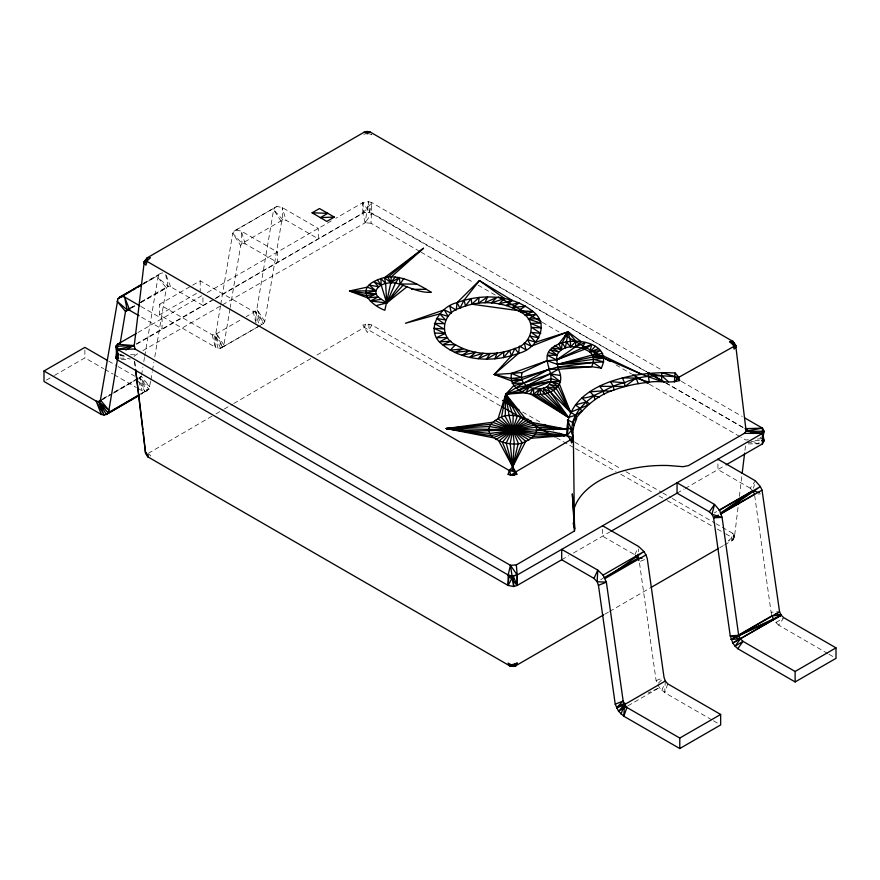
<?xml version="1.0" encoding="UTF-8"?>
<svg xmlns="http://www.w3.org/2000/svg" width="880" height="880" viewBox="0 0 880 880"><rect width="100%" height="100%" fill="white"/><g stroke="black" fill="none" stroke-linecap="round" stroke-linejoin="round"><path stroke-width="0.66" stroke-dasharray="4.4 3.3" d="M500.39 405.922L368.863 330.143L368.995 324.192L362.813 325.017L367.334 332.508L371.866 325.017L501.281 399.729M638.374 551.672L638.517 549.087M665.324 681.01L664.697 692.637L712.316 720.137M419.793 251.427L371.008 223.212L371.877 202.664L368.346 201.619L362.802 202.664L335.863 218.273M222.497 304.821L365.145 222.772L368.346 201.619L369.534 212.278L646.382 371.811M724.526 544.951L732.809 540.155L734.448 537.097L738.221 505.923M739.376 496.43L741.994 474.749M744.953 450.34L745.613 444.917M141.537 375.078L142.912 366.96M143.814 361.548L144.496 357.478M144.727 356.125L157.927 277.629L158.829 275.088L160.512 273.449L162.789 272.888M150.678 381.271L148.863 389.224L141.35 394.229M150.909 379.918L152.273 371.8M152.504 370.436L153.868 362.318M154.781 356.906L166.386 287.881L168.036 286.264L170.676 286.814L202.95 305.437L202.95 296.351M220.506 305.855L215.963 332.75L214.676 334.84L215.303 347.182L218.075 348.282L220.583 348.282L222.596 347.171L223.894 345.059L230.021 308.759M220.726 304.513L232.749 233.255L234.058 231.143L276.936 206.437L282.216 207.526L318.296 228.459L318.296 238.843L286.022 220.22L282.843 219.879L241.978 243.474L240.68 245.564L230.252 307.406M212.201 334.84L215.303 347.182L159.346 314.886L159.346 304.392L212.201 334.84L214.676 334.84L220.583 348.282L263.461 323.576L264.77 321.464L281.556 221.969L282.843 219.879L282.216 207.526L286.022 220.22M215.072 298.782L363.671 212.729L369.534 212.278L371.877 202.664L662.409 370.403M753.478 488.235L754.446 484.539M734.448 537.097L732.798 533.39L731.654 537.196L731.83 540.309L732.809 540.155L732.798 538.626L734.448 537.097L734.448 535.183L728.266 540.892L732.809 540.155L734.448 535.183L732.798 533.39L716.177 523.798M667.799 683.881L664.697 692.637L659.417 687.632L656.106 680.581L639.32 561.715M661.925 690.536L664.048 684.585M365.684 324.192L364.309 327.404L314.479 356.455M634.843 554.796L638.11 547.69M276.936 206.437L274.934 207.548L273.625 209.66L256.839 309.155L255.541 311.234L246.202 316.635M371.008 223.212L365.145 222.772L371.877 213.147L646.932 371.954M751.96 489.863L750.189 488.202L755.403 480.843M827.805 653.598L778.635 625.108L783.112 618.805M778.635 625.108L775.962 622.567L778.217 619.432M215.952 297.935L362.802 213.147L371.877 202.664M658.35 683.243L662.145 679.371M134.057 356.4L138.105 353.375M775.962 622.567L783.849 617.749M102.333 399.542L111.782 393.943M112.959 393.239L137.775 378.532M138.952 377.828L141.317 376.431L149.776 386.683L139.656 378.048L136.158 380.072M140.591 394.13L148.863 389.224L139.656 378.048L141.317 376.431L136.642 379.126M148.346 453.299L214.797 414.557M215.985 413.864L223.113 409.717M224.29 409.024L232.595 404.184M233.783 403.491L313.291 357.148M234.058 231.143L274.934 207.548M331.177 220.99L206.492 293.007M136.609 344.223L213.884 299.475M604.879 614.174L608.432 612.117M609.62 611.435L649.891 588.126M719.785 547.69L723.338 545.633M142.989 283.569L160.512 273.449M142.483 284.526L158.829 275.088L143.385 283.734M129.503 308.517L135.344 305.14M141.174 301.774L168.036 286.264L165.462 273.438L170.676 286.814M131.351 308.099L134.849 306.075M140.69 302.709L166.386 287.881L157.927 277.629L168.036 286.264M159.346 304.392L200.222 280.797L253.066 311.245L255.541 311.234L263.461 323.576L220.583 348.282M46.332 380.127L53.339 376.079M54.505 375.408L84.876 357.885L103.598 368.654M159.346 314.886L197.89 292.633M201.773 295.735L137.478 332.794M136.312 343.915L211.222 300.663M102.773 398.684L109.78 394.636M114.455 391.941L135.476 379.808M101.123 400.29L134.992 380.743M218.075 348.282L214.676 334.84L241.538 319.33M140.69 393.943L148.863 389.224M561.704 559.768L568.711 555.72M573.386 553.025L609.675 532.07M677.05 493.163L684.057 489.126M685.234 488.444L724.955 465.509M714.296 512.952L716.639 511.599M600.655 579.711L602.998 578.358M627.88 705.837L659.417 687.632L648.384 692.824M142.857 350.636L221.309 305.503M130.735 307.857L135.487 305.195M140.239 302.533L166.386 287.881M640.453 561.264L646.118 559.009M656.106 680.581L661.771 678.337M363.77 134.409L365.684 133.683L371.866 134.772L368.995 133.683M365.145 222.772L362.802 213.147L366.333 212.113L371.877 213.147M121.418 359.667L130.383 358.93M748.33 439.78L745.767 439.989L741.015 437.239M757.306 439.054L761.145 438.735M758.12 494.021L760.529 493.878M754.677 495.583L771.1 612.216L778.349 611.798M236.06 230.032L241.34 231.121L277.42 252.054L277.42 262.438L245.157 243.815L241.978 243.474L232.749 233.255L240.68 245.564M117.568 354.728L121.462 354.728M130.537 354.739L135.718 354.739M748.165 443.872L758.538 443.872M119.724 358.083L128.953 358.424M754.996 440.33L760.276 440.528M120.109 354.992L123.915 355.377M747.208 442.343L758.626 443.487M137.544 388.179L142.23 390.874L144.903 391.424L147.191 390.863L139.656 378.048L144.903 391.424L137.016 377.498M750.893 441.188L759.869 443.278M120.131 355.333L126.544 356.829M371.866 325.017L368.995 324.192L364.309 327.404L368.863 330.143M556.424 437.734L574.299 447.876M575.487 448.558L616.022 471.559M620.785 474.265L654.17 493.218M658.933 495.924L666.083 499.983M667.282 500.654L712.58 526.372M717.343 529.078L724.493 533.137M725.692 533.819L731.654 537.196L732.809 540.155M104.775 369.325L112.97 374.033M114.136 374.715L136.378 387.508M681.461 381.403L742.192 416.46M665.984 382.954L743.38 427.636M760.045 437.261L762.432 438.636M665.39 382.767L744.997 428.648M750.189 488.202L717.926 469.568L717.926 459.184M522.654 412.071L540.463 422.345M574.893 442.222L621.192 468.963M625.944 471.702L661.562 492.261M662.75 492.954L671.066 497.75M672.254 498.432L714.989 523.116M633.688 554.125L602.58 536.162L602.58 528.374M140.987 306.493L162.074 318.659L162.074 329.032L140.173 316.393M108.57 361.075L116.875 365.871M118.052 366.553L134.651 376.134M713.504 720.819L718.267 723.569M420.981 252.12L473.33 282.403M478.082 285.153L497.123 296.164M542.333 322.311L558.987 331.947M616.088 364.98L631.554 373.923M649.407 384.252L739.816 436.546M828.971 654.28L836 658.35M149.193 454.223L150.887 456.06M282.843 219.879L273.625 209.66L281.556 221.969M362.802 213.147L362.802 202.664L369.534 212.278M264.77 321.464L256.839 309.155L263.461 323.576M223.894 345.059L215.963 332.75L222.596 347.171L214.676 334.84M253.066 311.245L256.179 323.587L255.541 311.234L261.459 324.687M138.435 381.15L142.23 390.874M245.157 243.815L241.34 231.121L241.978 243.474M771.1 612.216L772.002 615.802M255.541 311.234L258.951 324.687M134.717 361.823L135.542 368.599M134.552 361.317L135.201 366.729M362.802 202.664L363.671 212.729M200.222 280.797L200.222 291.28M84.876 350.009L84.876 357.885"/><path stroke-width="1.32" d="M735.713 347.325L729.542 341.616L732.919 341.407L734.074 349.118L735.713 347.325L735.713 345.411L732.919 341.407L370.15 132.011L367.059 131.461L363.957 132.297L147.543 257.631L144.287 261.514L134.233 345.598L135.003 348.986L510.466 565.345L517.198 574.97L517.198 585.453L513.667 586.498L508.123 585.453L117.568 359.975L115.764 357.929L117.568 344.245L136.312 333.465M522.203 372.526L511.478 373.428C505.923 402.897 573.837 401.522 558.448 369.248L548.889 369.292L523.534 383.207L505.758 394.196L505.219 416.592L512.721 429.847L518.265 443.212L512.666 466.84L513.238 469.799L517.187 474.331L511.005 475.145L508.134 474.331L509.278 470.525L512.666 466.84L525.723 441.375C556.611 426.591 513.403 407.539 498.058 418.792C470.767 434.115 511.313 450.626 525.723 441.375L512.721 429.847L498.058 418.792L505.758 394.196L513.7 385.638L523.534 383.207L550.198 373.824L558.448 369.248L591.591 366.707L601.348 368.115C614.658 340.01 563.97 334.059 550.297 349.679C539.792 360.657 559.042 377.553 546.744 386.826C536.965 392.535 517.462 386.265 522.203 372.526L547.173 360.712L556.622 359.92L584.848 349.184L591.613 344.63L589.864 352.055C594.484 355.608 594.033 362.032 591.591 366.707L557.832 366.993L521.554 377.553L510.928 378.477L494.175 374.495L511.511 355.795L514.91 348.436C532.015 344.399 538.076 320.683 520.949 312.257C502.964 301.081 479.292 299.728 459.932 308.121C442.409 312.697 438.284 336.655 455.466 344.718C473.209 355.102 495.979 356.224 514.91 348.436L518.617 353.331C536.69 349.217 550.792 324.665 532.95 311.498C511.984 294.602 481.569 293.524 457.061 302.621C438.911 306.845 424.314 331.452 442.585 344.707C463.595 361.691 494.098 362.483 518.617 353.331L519.42 346.148L525.91 349.756L524.293 342.826L531.223 346.247L568.117 331.804L581.251 341.748L575.388 346.94L556.622 359.92L547.448 355.344L556.952 355.102C562.859 343.365 580.558 345.62 589.864 352.055L600.479 350.482L592.372 355.003L557.381 364.386L547.173 360.712L511.478 373.428L494.175 374.495L518.617 353.331M508.134 474.331L514.316 475.145L515.691 471.933L512.666 466.84L514.25 443.553L512.721 429.847L513.227 415.899L505.758 394.196C523.666 389.246 541.64 380.798 560.461 381.722L550.198 373.824L518.925 389.851M376.761 305.437L386.716 302.951L385.649 283.448L384.505 277.673L423.467 248.292L391.259 276.925L390.83 282.722L384.835 310.299C369.534 304.37 355.256 288.64 377.388 279.939C396.033 271.37 415.547 282.711 431.321 292.314C418.121 293.04 407.594 286.044 395.494 282.931C388.333 282.282 379.148 283.481 375.837 290.851L375.991 293.997L377.993 296.945L386.716 302.951L406.879 286.825M615.23 704.176L623.161 701.03L616.539 707.806L624.459 704.616L626.934 707.476L623.821 716.232L618.541 711.227L615.23 704.176L598.444 585.31L597.157 581.724L593.978 578.391L561.704 559.768L517.198 585.453L513.216 576.048L508.123 585.453L508.992 575.388L513.216 576.048L517.187 574.981L561.704 549.384L597.784 570.108L603.064 575.113L606.375 582.164L623.161 701.03L624.459 704.616L623.821 716.232L679.778 748.539L720.654 724.944L720.654 714.461L667.799 683.881L665.324 681.01L664.037 677.435L647.251 558.558L645.942 554.939L643.94 551.518L638.66 546.513L602.58 525.778M638.891 560.516L638.022 558.129L638.231 554.257M556.622 359.92L556.952 355.102L550.297 349.679L558.547 351.934L552.123 347.809L561.44 349.525L562.188 342.782L568.117 331.804L575.938 341.319L575.388 346.94L585.189 342.474L581.812 348.139L556.622 359.92L558.448 369.248M573.892 509.432A90.585 52.294 0 0 1 668.459 465.531L683.012 466.686L688.413 465.63L744.282 433.378L746.13 431.09L735.713 345.411L678.81 377.278C660.781 374.847 641.267 374.77 624.525 382.723C609.224 385.33 597.553 397.331 581.955 398.101L586.322 401.896L587.345 405.361L570.548 412.236L556.237 388.52L546.744 386.826L550.297 391.963L570.548 412.236L575.52 415.272L576.686 418.561L573.848 425.678L572.748 432.938L573.408 440.231L571.571 442.937L570.702 439.736L567.039 435.435C563.178 383.262 636.163 370.414 675.158 373.021L678.81 377.278L679.69 380.512C669.856 383.669 659.285 380.358 649.165 382.195C637.197 383.504 625.328 385.88 613.987 389.983C596.464 395.472 583.308 408.276 572.638 422.477L571.527 429.847L573.408 440.231L574.508 530.948L516.329 564.905L510.466 565.345L508.123 574.97L508.123 585.453M512.303 300.432L499.026 303.864L504.559 298.518L479.38 280.577L464.09 300.157L465.509 305.91L471.218 298.474L471.768 304.205L518.342 310.64L525.481 306.119L512.248 307.648L519.112 302.918L506.143 305.514L512.303 300.432L479.38 280.577L457.061 302.621L456.236 310.057L449.779 306.207L451.418 313.313L444.257 309.859L405.438 323.257L439.802 313.863L448.14 316.404L444.257 309.859M531.223 346.247L527.56 339.713L535.667 342.221L568.117 331.804L565.422 347.864L562.188 342.782M147.081 261.415L147.543 257.631L150.458 257.719L144.287 263.417L145.926 265.21L147.081 261.415L509.278 470.525L515.691 471.933L570.702 439.736L572.44 437.547C531.872 421.817 488.202 435.908 446.303 428.527L492.58 422.235L512.721 429.847L531.685 438.207L567.039 435.435L573.496 428.032M738.386 504.57L739.046 499.147M742.159 473.385L744.623 453.057M675.158 373.021L674.377 381.942L678.81 377.278M148.181 454.487L147.84 456.852L509.278 665.577L512.941 666.413L516.043 665.577L603.691 614.856M139.018 395.582L106.315 414.458L104.038 415.019L101.365 414.469L44 381.48L44 370.986L96.151 401.093L98.791 401.643L100.441 400.026L117.964 298.683L141.823 284.24M118.459 353.43L108.9 410.278L107.998 412.819L106.315 414.458L98.791 401.643L101.145 400.246M120.054 343.959L125.51 311.476L129.503 308.517L127.16 309.859L117.051 301.224L125.51 311.476L130.185 308.781M512.666 466.84L506.187 443.058L512.721 429.847L517.275 416.152L505.758 394.196L524.854 417.802L512.721 429.847L502.381 442.233L512.666 466.84L510.18 443.509L512.721 429.847L509.168 416.053L505.758 394.196L525.767 392.733L529.177 387.079L522.423 391.567L505.758 394.196L501.479 417.516L512.721 429.847L522.126 442.475L512.666 466.84L498.872 441.045L512.721 429.847L528.176 419.155M621.049 714.131L624.459 704.616L665.324 681.01M573.848 425.678L572.638 422.477C575.993 411.213 584.518 402.468 594.022 395.989L599.423 396.957M386.716 302.951L395.494 282.931L399.135 277.486L400.202 283.976L386.716 302.951L370.425 301.026L377.993 296.945L367.477 297.836L349.525 290.983L367.466 287.089L375.837 290.851L365.717 293.216L349.525 290.983L375.837 290.851L369.303 285.043L378.587 286.781L373.945 281.677L381.205 285.109L386.716 302.951L403.238 285.109M593.978 578.391L597.784 570.108L597.157 581.724L606.375 582.164L598.444 585.31M516.043 665.577L509.278 665.577L516.043 665.577L517.187 663.102L509.278 665.577L508.134 663.102L511.06 664.719L516.043 665.577L514.349 664.664L511.06 664.719M464.09 300.157L459.932 308.121L457.061 302.621M117.568 354.728L115.764 357.929L118.404 358.028M726.121 464.838L762.432 443.872L764.236 440.671L762.432 433.389L746.13 431.09L762.432 428.142L764.236 431.343L762.432 438.636L764.236 440.671L761.596 440.572M495.77 439.527L512.721 429.847L521.18 416.79L505.758 394.196M403.777 278.52L400.202 283.976L416.768 284.13M561.704 559.768L561.704 549.384L717.926 459.184L755.403 480.843L760.364 486.585L762.036 490.149L779.559 611.732L781.209 615.252L783.849 617.749L836 647.856L836 658.35L795.124 681.945L737.77 648.703L735.097 646.173L732.809 642.961L730.224 635.811L713.614 517.825L711.964 514.294L709.324 511.797L714.538 504.449L677.05 482.779L677.05 493.163L610.852 531.388M737.77 648.703L742.984 641.355L740.344 638.847L738.683 635.327L722.073 517.341L719.488 510.18L714.538 504.449L711.964 514.294L722.073 517.341L713.614 517.825L716.98 515.504M776.16 613.734L781.209 615.252L740.344 638.847L735.097 646.173L742.984 641.355L795.124 671.462L836 647.856M395.208 277.013L390.83 282.722L384.505 277.673M717.926 459.184L762.432 433.389L764.236 431.343L746.13 431.09M117.568 344.245L115.764 346.291L117.568 359.975L117.568 344.245L134.233 345.598L117.568 349.492L115.764 346.291L134.233 345.598M624.459 704.616L618.541 711.227L626.714 706.508M595.177 346.357L589.864 352.055L598.543 348.645M566.126 341.913L570.669 346.918L575.938 341.319M471.768 304.205L479.105 297.407L478.467 303.138L487.608 297.022L484.924 302.709L496.804 297.429L491.425 302.896L504.559 298.518M544.049 393.767L543.323 388.245L550.297 391.963L568.48 417.395L533.676 394.251L539.869 388.828L568.48 417.395L575.52 415.272L581.757 411.191L580.107 408.364L575.399 404.932L586.322 401.896L589.578 403.656M423.467 248.292L387.838 277.145L390.83 282.722L399.135 277.486M603.889 394.372L603.086 390.764L599.676 386.331L625.042 386.441L636.075 378.125L649.165 382.195L648.153 373.285L661.705 375.782L668.448 381.755M536.69 429.451L566.478 429.253L568.315 427.911L567.501 419.848L572.638 422.477M720.346 513.172L752.84 490.699L759.154 492.602M515.691 471.933L511.005 475.145L509.278 470.525L513.238 469.799M535.667 342.221L530.035 336.072L538.901 337.799L531.366 332.409L540.782 333.355L531.63 327.404L541.486 327.899L530.651 323.323L540.837 323.125L528.396 319.143L536.03 314.413L525.063 315.458L532.95 311.498L518.342 310.64M106.315 414.458L139.414 394.834M334.268 217.074L326.876 221.441L312.092 212.806L319.484 208.538L334.268 217.074L320.408 217.602L327.8 213.334L312.092 212.806M651.079 587.444L718.597 548.383M117.964 298.683L130.801 291.269M133.144 289.916L135.476 288.563M137.808 287.221L141.317 285.197M44 370.986L84.876 347.391L107.393 360.393M125.763 349.998L133.969 345.268M101.123 400.29L98.791 401.643L104.038 415.019L96.151 401.093L101.365 414.469M139.524 394.614L107.998 412.819L98.791 401.643L108.9 410.278L100.441 400.026M603.064 575.113L643.94 551.518L605.066 578.534L645.942 554.939M718.971 510.257L752.84 490.699L754.49 494.23L720.621 513.777M719.488 510.18L760.364 486.585L721.171 513.744L762.036 490.149M604.164 577.687L638.022 558.129L641.982 558.316M713.614 517.825L718.289 515.13M740.344 638.847L731.137 639.397L772.002 615.802L781.209 615.252L732.809 642.961L740.344 638.847L730.224 635.811L738.683 635.327L781.209 615.252M738.683 635.327L779.559 611.732M624.712 703.087L616.539 707.806L625.108 703.769M679.778 748.539L679.778 738.056L720.654 714.461M141.02 285.065L119.636 297.044L121.924 296.483L124.597 297.033L139.821 305.822M525.767 392.733L533.555 388.443L551.122 381.425L559.559 384.395L570.548 412.236L553.509 390.39L546.744 386.826M514.349 664.664L517.187 663.102M572.748 432.938L571.527 429.847L568.315 427.911L567.039 435.435L533.896 436.238L490.666 424.303L446.303 428.527L493.141 437.734L512.721 429.847L531.047 420.816M439.802 313.863L445.643 319.979L436.436 318.417L444.169 323.708L434.412 323.4L443.883 328.999L433.851 328.251L445.192 333.487L436.48 337.656L447.623 337.612L439.527 341.847L450.934 341.231L442.585 344.707L455.466 344.718L450.274 350.207L463.386 348.788L454.597 352.462L469.205 350.768L461.879 355.311L475.75 352.275L469.7 357.357L483.153 353.254L478.192 358.666L490.16 353.496L486.431 359.128L497.123 353.078L494.835 358.831L503.811 352L503.503 357.665L509.564 350.471L511.511 355.795M731.137 639.397L773.685 619.366L772.002 615.802M367.477 297.836L375.991 293.997L365.717 293.216M548.889 369.292L512.105 383.284L523.534 383.207M581.812 348.139L591.613 344.63M495.066 420.376L512.721 429.847L533.401 422.73L566.478 429.253L536.261 427.108L489.654 433.51L446.303 428.527L489.401 426.536L535.491 434.071L567.039 435.435L512.721 429.847L446.303 428.527L491.084 435.71L535.15 424.853L566.478 429.253M515.867 387.772L526.471 385.638L551.298 378.708L560.461 381.722M557.381 364.386L593.483 359.348L603.735 361.9L557.381 364.386L593.153 356.928L603.757 356.136L641.498 374.176L661.76 381.557L661.639 372.603L674.674 376.508L679.69 380.512M516.329 564.905L517.198 574.97L511.654 576.015L508.123 574.97L117.568 349.492L135.003 348.986M363.957 132.297L370.15 132.011M375.991 293.997L366.311 295.658L349.525 290.983M526.471 385.638L551.122 381.425L558.239 386.474L570.548 412.236M370.425 301.026L381.029 299.365M602.701 353.43L592.372 355.003L603.757 356.136M557.832 366.993L593.109 362.527L601.348 368.115M593.483 359.348L604.054 358.116L641.498 374.176M520.949 312.257L532.95 311.498M528.396 319.143L538.978 318.538M744.997 428.648L762.432 428.142L762.432 443.872M744.282 433.378L762.432 433.389M411.466 289.311L426.162 289.333M638.297 383.636L636.075 378.125L622.325 377.839L624.525 382.723L625.042 386.441M434.533 333.003L445.192 333.487M611.017 391.27L603.086 390.764L590.106 391.864L594.022 395.989L594.957 399.531M624.525 382.723L610.489 381.634L613.316 386.309L613.987 389.983M593.153 356.928L604.054 358.116M510.928 378.477L521.774 379.973L511.192 380.787L494.175 374.495M550.198 373.824L560.01 375.463M570.702 439.736L573.408 440.231M129.811 310.409L127.16 309.859L124.597 297.033L129.811 310.409L139.029 315.733M558.239 386.474L549.714 384.362L556.237 388.52M365.222 132.638L367.741 133.342M548.504 352.407L556.952 355.102M729.542 341.616L733.106 342.859L734.085 345.851M511.478 373.428L521.554 377.553M501.589 406.604L555.225 437.052M744.568 417.835L762.432 428.142M648.12 372.636L663.608 381.579M745.756 429.011L752.906 433.136M647.57 372.504L664.202 382.085M677.05 493.163L709.324 511.797M502.469 400.411L519.09 410.014M544.027 424.402L553.52 429.891M559.46 433.312L564.212 436.062M570.141 439.483L573.705 441.54M498.311 296.846L541.145 321.629M564.938 335.39L610.148 361.537M632.753 374.616L648.219 383.559M626.934 707.476L679.778 738.056M555.071 345.73L561.44 349.525L558.789 343.937L568.117 331.804L570.394 341.418L570.669 346.918M512.721 429.847L528.935 439.934M735.713 345.411L732.919 341.407L733.106 342.859M143.253 432.311L145.552 453.2L147.84 456.852L147.202 454.729L145.552 453.2L135.52 369.424M385.649 283.448L380.908 278.597L381.205 285.109L377.388 279.939M635.646 555.632L638.022 558.129M368.346 132.946L367.059 131.461L367.334 132.506M543.323 388.245L568.48 417.395L530.145 393.778L533.555 388.443L533.676 394.251M508.123 574.97L517.198 585.453L517.198 574.97M146.102 452.43L147.202 454.729M567.501 419.848L571.527 429.847L573.1 436.81M634.964 375.045L636.075 378.125M135.707 369.952L142.923 429.594M510.466 565.345L513.667 586.498L513.216 576.048M574.508 530.948L572.33 493.856L574.783 528.814A90.585 52.294 0 0 1 573.199 523.05M795.124 671.462L795.124 681.945M144.287 261.514L144.287 263.417L147.543 257.631L144.287 261.514M539.869 388.828L537.119 394.405L568.48 417.395L540.606 394.24L539.869 388.828"/></g></svg>
